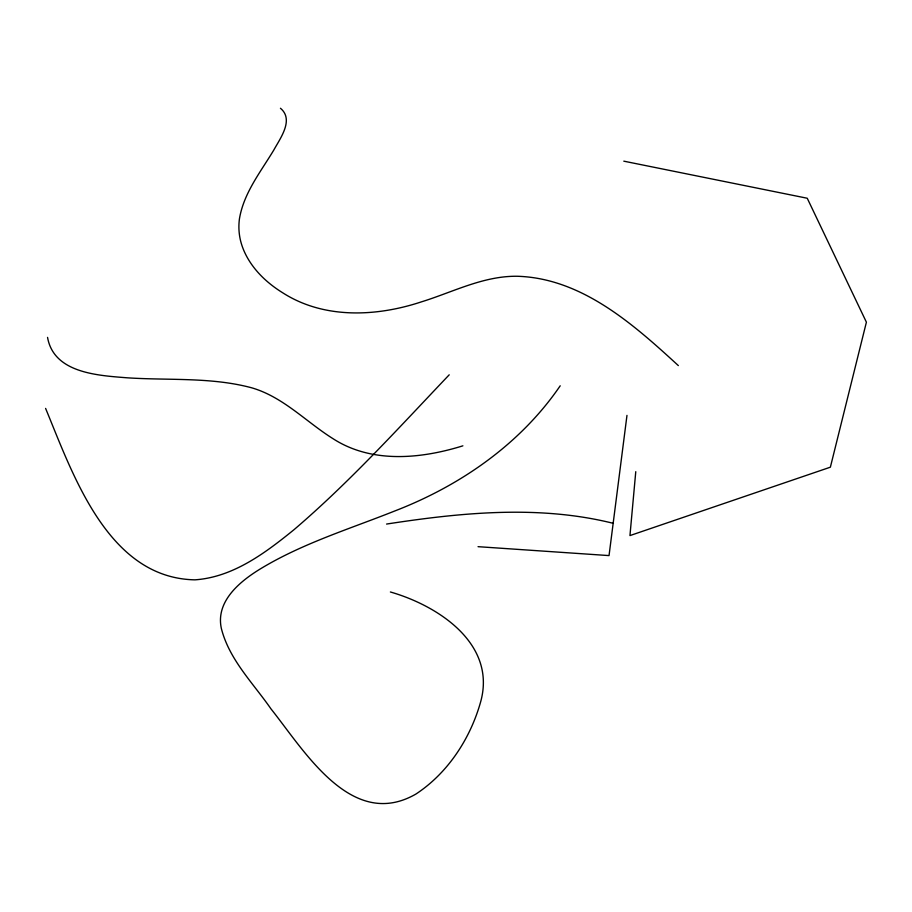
<?xml version="1.0" encoding="UTF-8"?>
<svg xmlns="http://www.w3.org/2000/svg" width="912" height="912" viewBox="0 0 912 912"><rect width="100%" height="100%" fill="white"/><g stroke="black" fill="none" stroke-linecap="round" stroke-linejoin="round"><path stroke-width="1.37" d="M635.767 471.675L629.953 535.583L830.376 467.183L866.4 322.187L807.245 198.246L623.797 161.162M626.977 415.382L609.034 555.59L478.048 546.676M560.207 385.799C520.364 444.155 460.184 485.72 394.85 510.948C349.946 528.846 303.16 543.153 261.493 568.21C240.734 580.682 215.437 600.848 221.32 628.3C229.106 659.57 253.16 683.134 270.989 708.898C304.505 750.918 351.473 830.957 415.804 794.124C448.202 772.897 470.843 737.797 480.943 700.769C496.014 643.291 437.783 605.579 390.382 591.979M449.217 374.809C398.84 427.774 349.615 482.209 293.938 529.747C265.244 552.991 233.187 577.182 194.974 579.838C108.026 578.208 73.12 474.913 45.6 408.405M462.886 445.831C420.979 458.873 371.914 463.706 333.245 438.832C306.067 421.868 283.301 396.982 251.735 387.817C211.117 376.907 168.606 380.566 127.053 377.796C98.086 375.482 53.808 373.225 47.549 337.383M386.574 524.058C461.335 512.555 539.129 504.792 613.434 523.363M678.346 365.598C633.441 324.364 581.856 278.308 517.514 276.268C483.554 275.72 453.025 292.102 421.378 301.872C376.496 316.726 324.045 319.246 282.811 292.855A142.876 101.882 -4 0 1 263.807 278.399C253.012 268.174 244.222 255.406 240.586 240.836A115.379 82.536 -4.8 0 1 239.434 218.869C243.721 192.956 260.695 171.866 273.874 149.921C280.28 138.225 294.257 119.677 280.44 108.254"/></g></svg>
